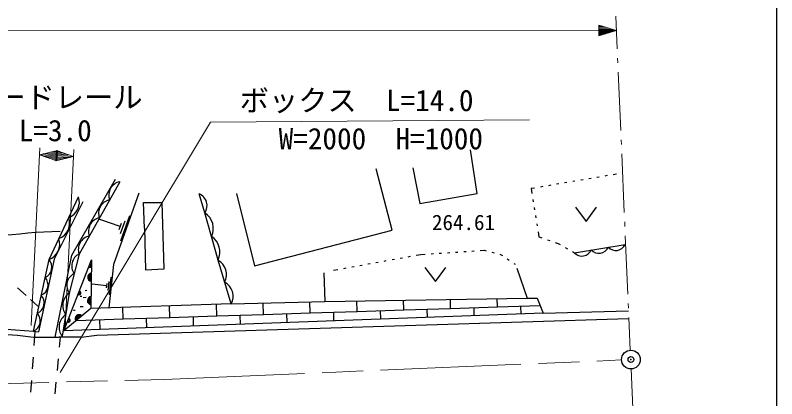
# Model space of a CAD drawing. Units: millimetres, scale not verified. Extents: x 40000 to 680000, y 20000 to 380000.
# Drawn here: x 513914 to 579000, y 308003 to 340805 of the extents above; entities that cross this region are included whole.
import ezdxf
from ezdxf.enums import TextEntityAlignment as Align

# ---------------------------------------------------------------- set-up
doc = ezdxf.new("R2010")
doc.units = ezdxf.units.MM
doc.header["$LTSCALE"] = 1000
doc.header["$PDMODE"] = 32
doc.header["$PDSIZE"] = 500
doc.linetypes.add('CHAIN', pattern=[18.5, 12, -1.5, 3.5, -1.5])
for name, color, linetype, lineweight in [('M-BGD', 7, 'Continuous', 25), ('M-BGD-HTXT', 7, 'Continuous', 13), ('M-BMK', 2, 'CHAIN', 13), ('M-BMK-SRVR', 3, 'Continuous', 25), ('M-STR-HTXT', 7, 'Continuous', 13), ('M-TTL-BAND', 7, 'Continuous', 25)]:
    doc.layers.add(name, color=color, linetype=linetype, lineweight=lineweight)
doc.layers.add('M-OTRS', color=6, linetype='Continuous')
doc.styles.add('ＭＳ ゴシック', font='')
doc.styles.get('ＭＳ ゴシック').set_extended_font_data('MS Gothic')

msp = doc.modelspace()

# ---------------------------------------------------------------- linework, layer by layer
at = {"layer": 'M-BGD'}
for p, q in [((518746, 320277), (522487, 326774)), ((562445, 326732), (562248, 326698)), ((563135, 326850), (562938, 326816)), ((563825, 326967), (563628, 326934)), ((564515, 327085), (564318, 327051)), ((565301, 327219), (565008, 327169)), ((522842, 326569), (519371, 320376)), ((558995, 326144), (558798, 326110)), ((559685, 326261), (559488, 326228)), ((560375, 326379), (560178, 326345)), ((561065, 326497), (560868, 326463)), ((561755, 326614), (561558, 326581)), ((524492, 325591), (522309, 319479)), ((558305, 326026), (558012, 325976)), ((558012, 325976), (558080, 325546)), ((519681, 324836), (517246, 319950)), ((558159, 325053), (558190, 324855)), ((558268, 324361), (558300, 324164)), ((561803, 324378), (562703, 323178)), ((562703, 323178), (563603, 324378)), ((523692, 323649), (522920, 321488)), ((558378, 323670), (558409, 323472)), ((522874, 322723), (521145, 323340)), ((522970, 322993), (522777, 322453)), ((523283, 323186), (522897, 322106)), ((558487, 322978), (558519, 322781)), ((515646, 322256), (517763, 322340)), ((558597, 322287), (558665, 321858)), ((558665, 321858), (558929, 321766)), ((559402, 321603), (559591, 321537)), ((560064, 321374), (560328, 321283)), ((560328, 321283), (560495, 321187)), ((560929, 320939), (561103, 320840)), ((561704, 320496), (566033, 321206)), ((517320, 313264), (518746, 320277)), ((548187, 320281), (548572, 320350)), ((548572, 320350), (548954, 320375)), ((549453, 320407), (549652, 320420)), ((550151, 320452), (550351, 320464)), ((550850, 320496), (551049, 320509)), ((551548, 320541), (551748, 320554)), ((552247, 320586), (552447, 320599)), ((552946, 320631), (553145, 320643)), ((553644, 320675), (554026, 320700)), ((554026, 320700), (554157, 320666)), ((554641, 320539), (554834, 320488)), ((555318, 320361), (555448, 320327)), ((555448, 320327), (555548, 320259)), ((561537, 320592), (561704, 320496)), ((517246, 319950), (515910, 313717)), ((518062, 313806), (520422, 319898)), ((544743, 319656), (544940, 319692)), ((545432, 319781), (545629, 319817)), ((546121, 319906), (546318, 319942)), ((546810, 320031), (547007, 320067)), ((547499, 320156), (547695, 320191)), ((555960, 319976), (556125, 319862)), ((556537, 319579), (556637, 319511)), ((522309, 319479), (521921, 315780)), ((541112, 318998), (541496, 319068)), ((541988, 319157), (542185, 319193)), ((542677, 319282), (542874, 319318)), ((543366, 319407), (543563, 319442)), ((544055, 319532), (544252, 319567)), ((548919, 319226), (549819, 318026)), ((549819, 318026), (550719, 319226)), ((556777, 319186), (557656, 316613)), ((522095, 318398), (521936, 316881)), ((540284, 318784), (540369, 316329)), ((521712, 317671), (520498, 317799)), ((521732, 317861), (521692, 317482)), ((521903, 318035), (521824, 317276)), ((514861, 316831), (514122, 317504)), ((519881, 317265), (520038, 317280)), ((515856, 315926), (515231, 316495)), ((519454, 316775), (519595, 316775)), ((519721, 316678), (519964, 316687)), ((532378, 316111), (540369, 316329)), ((540369, 316329), (557656, 316613)), ((543131, 315478), (543103, 316373)), ((547129, 315606), (547103, 316437)), ((551127, 315734), (551103, 316502)), ((555125, 315862), (555103, 316566)), ((557656, 316613), (558513, 316621)), ((558513, 316621), (559030, 315323)), ((519454, 315899), (519709, 315905)), ((532378, 316111), (520376, 315731)), ((523141, 314838), (523110, 315818)), ((527139, 314966), (527108, 315944)), ((531137, 315094), (531106, 316071)), ((535135, 315222), (535104, 316186)), ((539133, 315350), (539103, 316295)), ((547129, 315606), (551127, 315734)), ((549151, 314957), (549128, 315670)), ((551127, 315734), (555125, 315862)), ((553148, 315105), (553126, 315798)), ((555125, 315862), (558769, 315978)), ((557146, 315253), (557124, 315925)), ((496512, 315144), (515477, 313789)), ((559030, 315323), (518062, 313806)), ((518892, 315584), (519039, 315577)), ((527139, 314966), (531137, 315094)), ((529164, 314217), (529138, 315030)), ((531137, 315094), (535135, 315222)), ((533162, 314365), (533136, 315158)), ((535135, 315222), (539133, 315350)), ((537159, 314513), (537134, 315286)), ((539133, 315350), (543131, 315478)), ((541156, 314661), (541132, 315414)), ((543131, 315478), (547129, 315606)), ((545154, 314809), (545130, 315542)), ((559030, 315323), (566327, 315528)), ((519149, 314710), (523141, 314838)), ((521170, 313921), (521142, 314774)), ((523141, 314838), (527139, 314966)), ((525167, 314069), (525140, 314902)), ((515477, 313789), (515910, 313717)), ((515604, 313768), (515514, 312561)), ((515477, 313281), (517660, 313261)), ((519541, 313281), (517660, 313261)), ((517701, 312414), (517780, 313263)), ((515440, 311564), (515365, 310566)), ((517518, 310422), (517610, 311418)), ((515291, 309569), (515217, 308572)), ((517334, 308431), (517426, 309427))]:
    msp.add_line(p, q, dxfattribs=at)
for points in [[(547904, 327759), (548497, 324711), (553408, 325558), (552815, 329283)], [(532834, 325558), (534358, 319377), (546126, 322425), (544772, 327674)], [(532378, 316111), (531245, 319859), (530126, 323897), (529635, 325535)], [(515477, 313789), (516803, 319910), (519325, 325274)], [(524960, 322594), (524875, 324796), (526484, 324796)], [(524960, 322594), (525044, 319038), (526653, 319123), (526484, 324796)], [(519371, 320376), (518534, 317046), (517919, 313357)], [(520422, 319898), (520376, 315731), (518062, 313806)], [(496258, 314636), (514122, 313450), (515477, 313281)], [(519541, 313281), (520896, 313450), (566339, 314877)]]:
    msp.add_lwpolyline(points, dxfattribs=at)
for centre, radius, start, end in [((523093, 325411), 1185, 102.20715, 199.25163), ((529197, 324511), 1113, 326.54031, 66.85818), ((517982, 324815), 1420, 290.72793, 18.89647), ((522225, 323863), 1185, 102.20715, 199.25163), ((517141, 323027), 1420, 290.72793, 18.89647), ((529276, 322575), 1572, 333.69186, 57.27648), ((521357, 322315), 1185, 102.20715, 199.25163), ((509468, 375379), 53482, 265.18475, 276.63401), ((516300, 321239), 1420, 290.72793, 18.89647), ((520489, 320766), 1185, 102.20715, 199.25163), ((529836, 320555), 1572, 333.69186, 57.27648), ((563793, 321313), 868, 221.94853, 336.66366), ((565236, 321550), 868, 221.94853, 336.66366), ((519860, 319368), 1121, 115.91021, 215.87001), ((562350, 321077), 868, 221.94853, 336.66366), ((516084, 319265), 966, 293.65424, 41.90674), ((530573, 318633), 1397, 332.35839, 61.27924), ((520271, 319385), 156, 232.56278, 85.08319), ((520271, 319385), 125, 228.33567, 89.3103), ((520271, 319385), 100, 222.87851, 94.76747), ((520271, 319385), 100, 222.87851, 94.76747), ((520271, 319385), 100, 222.87851, 94.76747), ((520271, 319385), 100, 222.87851, 94.76747), ((515752, 317735), 966, 293.65424, 41.90674), ((519442, 317703), 1121, 115.91021, 215.87001), ((520460, 318397), 354, 98.15421, 260.55939), ((520460, 318397), 283, 100.37825, 258.33535), ((520460, 318397), 212, 104.12458, 254.58903), ((520460, 318397), 142, 111.83631, 246.8773), ((520460, 318397), 100, 122.15397, 236.55963), ((520460, 318397), 100, 122.15397, 236.55963), ((531140, 316760), 1397, 332.35839, 61.27924), ((519261, 315978), 1293, 124.21792, 216.86762), ((519367, 317053), 156, 232.56278, 85.08319), ((519367, 317053), 125, 228.33567, 89.3103), ((519367, 317053), 100, 222.87851, 94.76747), ((519367, 317053), 100, 222.87851, 94.76747), ((519367, 317053), 100, 222.87851, 94.76747), ((519367, 317053), 100, 222.87851, 94.76747), ((515421, 316204), 966, 293.65424, 41.90674), ((520437, 316398), 354, 98.15421, 260.55939), ((520437, 316398), 283, 100.37825, 258.33535), ((520437, 316398), 212, 104.12458, 254.58903), ((520437, 316398), 142, 111.83631, 246.8773), ((520437, 316398), 100, 122.15397, 236.55963), ((520437, 316398), 100, 122.15397, 236.55963), ((515089, 314674), 966, 293.65424, 41.90674), ((518954, 314133), 1293, 124.21792, 216.86762), ((519386, 314837), 354, 48.56603, 210.97121), ((519386, 314837), 283, 50.79007, 208.74717), ((519386, 314837), 212, 54.5364, 205.00084), ((518464, 314722), 156, 232.56278, 85.08319), ((518464, 314722), 125, 228.33567, 89.3103), ((518464, 314722), 100, 222.87851, 94.76747), ((518464, 314722), 100, 222.87851, 94.76747), ((518464, 314722), 100, 222.87851, 94.76747), ((518464, 314722), 100, 222.87851, 94.76747), ((519386, 314837), 142, 62.24813, 197.28911), ((519386, 314837), 100, 72.56579, 186.97145), ((519386, 314837), 100, 72.56579, 186.97145)]:
    msp.add_arc(centre, radius, start, end, dxfattribs=at)
at = {"layer": 'M-BGD-HTXT'}
for p, q in [((565244, 340732), (565365, 337932)), ((565399, 337133), (565417, 336733)), ((565451, 335934), (565667, 330938)), ((565702, 330139), (565719, 329740)), ((565753, 328940), (565969, 323945)), ((566004, 323146), (566021, 322746)), ((566056, 321947), (566271, 316951)), ((566306, 316152), (566323, 315753)), ((566358, 314953), (566479, 312153)), ((566548, 310555), (566784, 305094))]:
    msp.add_line(p, q, dxfattribs=at)
at = {"layer": 'M-BMK'}
msp.add_line((526658, 309662), (565736, 311321), dxfattribs=at)
msp.add_lwpolyline([(467005, 303142), (475797, 305408), (486436, 307302), (496119, 308600), (504801, 309087), (526658, 309662)], dxfattribs=at)
at = {"layer": 'M-BMK-SRVR'}
msp.add_circle((566536, 311355), 800, dxfattribs=at)
at = {"layer": 'M-OTRS'}
msp.add_point((566536, 311355), dxfattribs=at)
at = {"layer": 'M-STR-HTXT'}
for p, q in [((565297, 339504), (563797, 339953)), ((563797, 339953), (563797, 339053)), ((564097, 339863), (563797, 339863)), ((563797, 339773), (564397, 339773)), ((564697, 339684), (563797, 339683)), ((563797, 339593), (564997, 339594)), ((565297, 339504), (563797, 339053)), ((565297, 339504), (563797, 339503)), ((563797, 339413), (564997, 339414)), ((564697, 339324), (563797, 339323)), ((563797, 339233), (564397, 339233)), ((564097, 339143), (563797, 339143)), ((516028, 329464), (515290, 314256)), ((515999, 328862), (517519, 329239)), ((515999, 328862), (517476, 328340)), ((515999, 328862), (517497, 328789)), ((517493, 328699), (516294, 328758)), ((517502, 328879), (516303, 328937)), ((516607, 329013), (517506, 328969)), ((517511, 329059), (516911, 329088)), ((517215, 329164), (517515, 329149)), ((517428, 329243), (517385, 328344)), ((518905, 328721), (517385, 328344)), ((517402, 328704), (518601, 328646)), ((518905, 328721), (517407, 328794)), ((517411, 328884), (518610, 328825)), ((518314, 328930), (517415, 328974)), ((517420, 329063), (518019, 329034)), ((517724, 329139), (517424, 329153)), ((518905, 328721), (517428, 329243)), ((517476, 328340), (517519, 329239)), ((518934, 329323), (518195, 314115)), ((516590, 328653), (517489, 328610)), ((517484, 328520), (516885, 328549)), ((517180, 328444), (517480, 328430)), ((517689, 328420), (517389, 328434)), ((517393, 328524), (517993, 328495)), ((518297, 328570), (517398, 328614))]:
    msp.add_line(p, q, dxfattribs=at)
for points in [[(160749, 313596), (211610, 300409), (267156, 298079), (336697, 300925), (378908, 305943), (414132, 316433), (460086, 333610), (479197, 338425), (504321, 339471), (563797, 339503)], [(517750, 310263), (530600, 331652), (557879, 331856)]]:
    msp.add_lwpolyline(points, dxfattribs=at)
at = {"layer": 'M-TTL-BAND'}
msp.add_line((579000, 20000), (579000, 370000), dxfattribs=at)

# ---------------------------------------------------------------- texts
at = {"layer": 'M-BGD', "style": 'ＭＳ ゴシック'}
msp.add_text('264.61', height=1320, dxfattribs=at).set_placement((552226, 322032), align=Align.BOTTOM_CENTER)
at = {"layer": 'M-STR-HTXT', "style": 'ＭＳ ゴシック'}
for s, p in [('ガードレール', (517297, 332321)), ('ボックス\u3000L=14.0', (543089, 332053)), ('L=3.0', (517338, 329480)), ('W=2000\u3000H=1000', (545160, 328786))]:
    msp.add_text(s, height=1833, dxfattribs=at).set_placement(p, align=Align.BOTTOM_CENTER)

doc.saveas('drawing.dxf')
